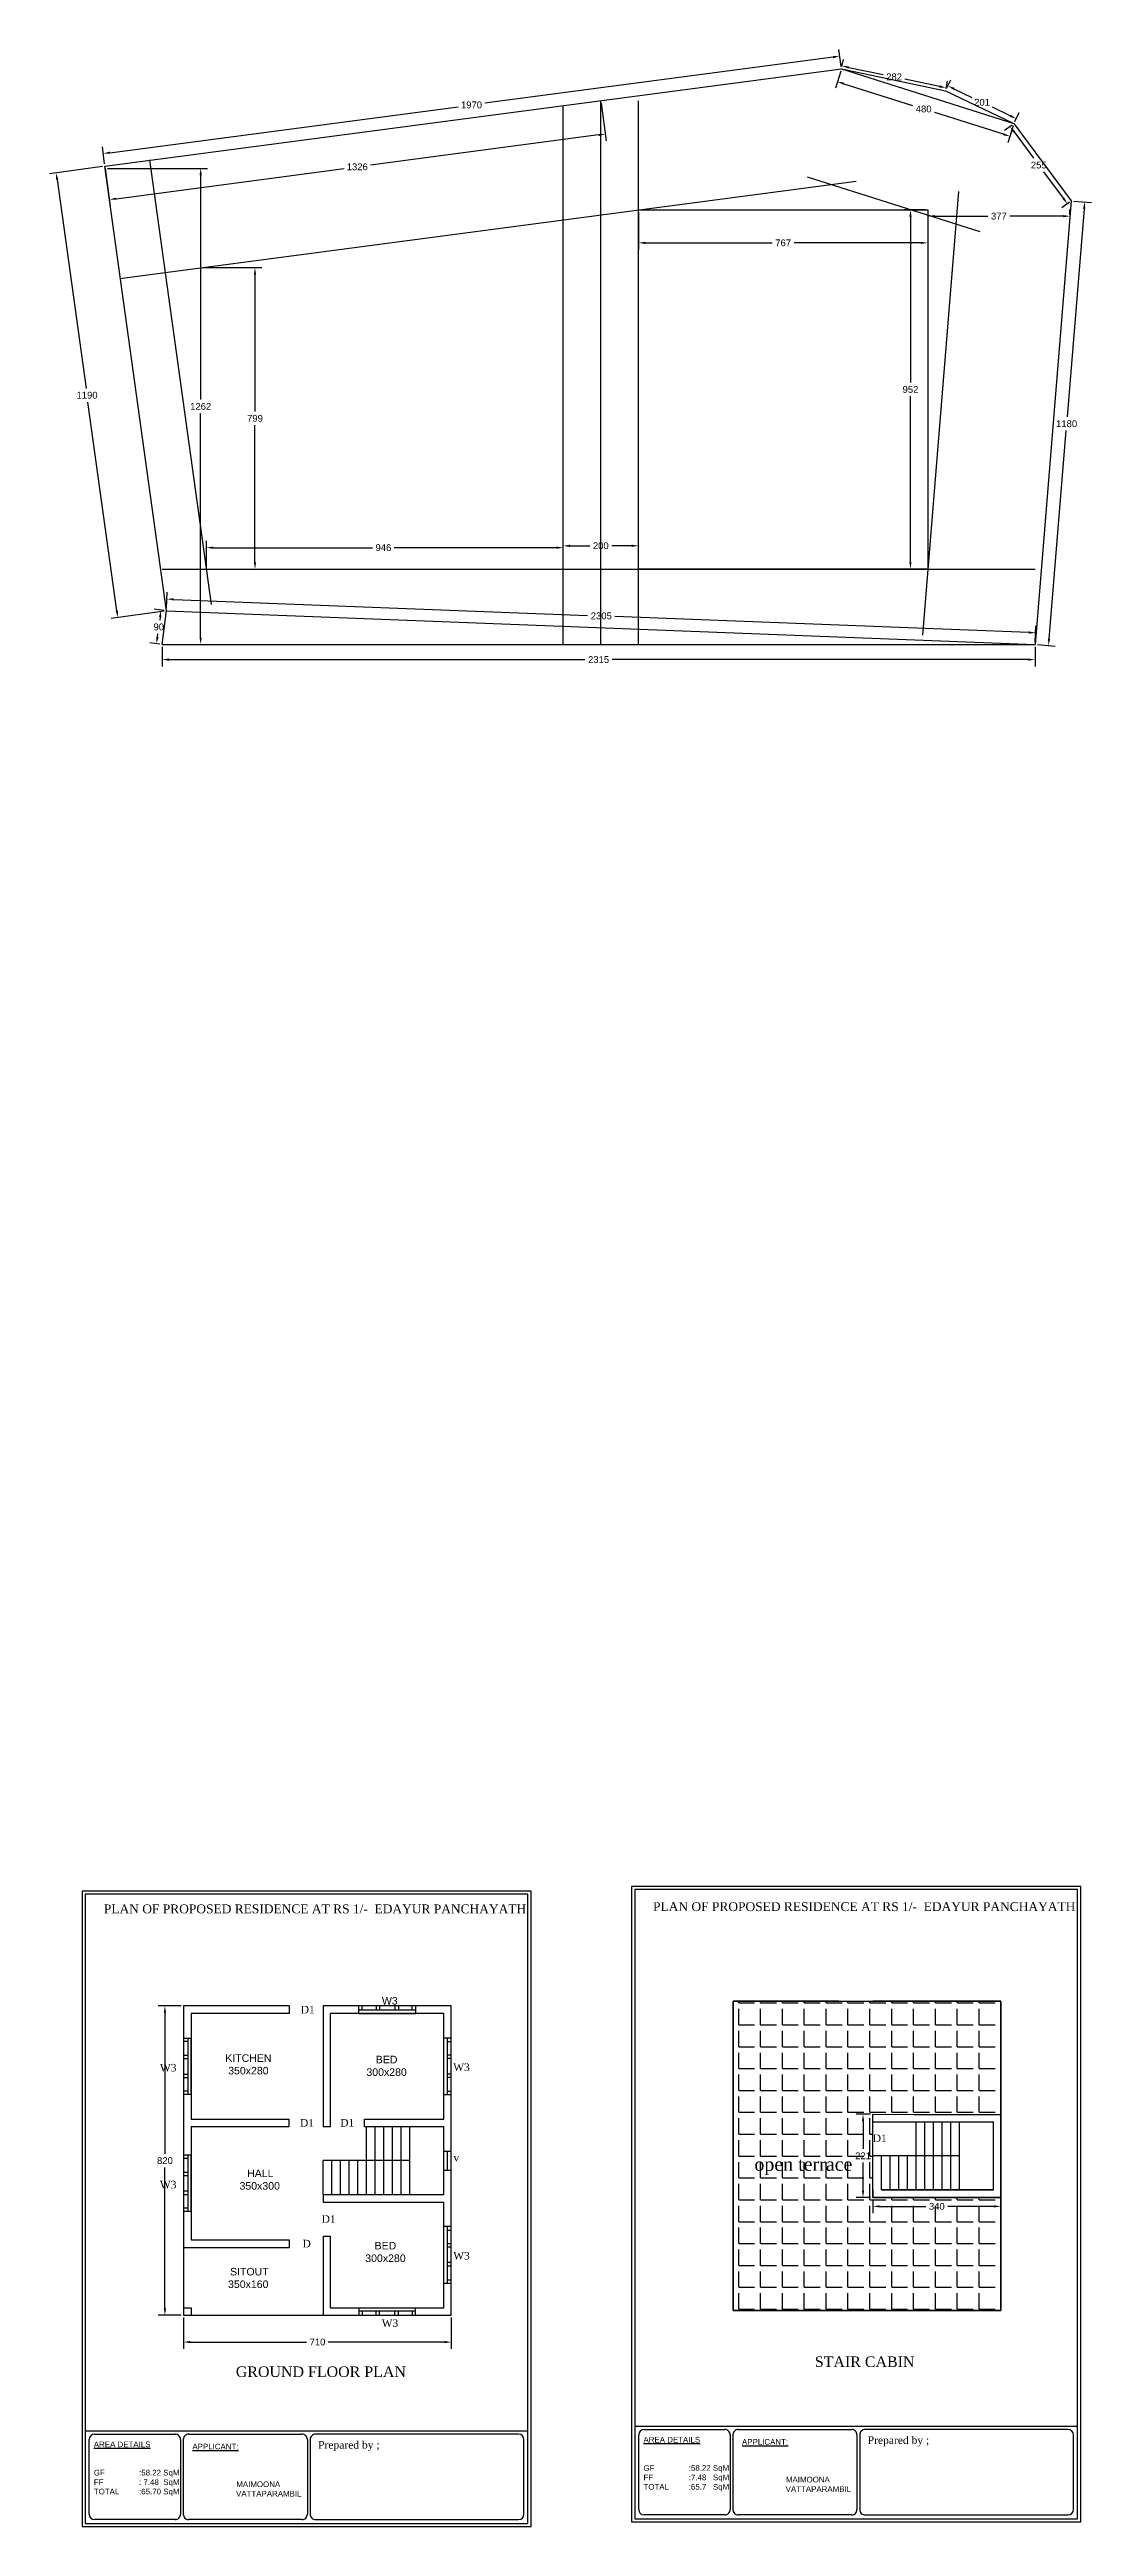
# Model space of a CAD drawing. Header units: inches. Extents: x -2903 to 3367, y -161 to 1064.
# Drawn here: x -707.2 to -679.6, y 750.3 to 816 of the extents above; entities that cross this region are included whole.
import ezdxf

# ---------------------------------------------------------------- set-up
doc = ezdxf.new("R2010")
doc.units = ezdxf.units.IN
doc.header["$MEASUREMENT"] = 0
doc.layers.add('--plan', color=7, linetype='Continuous')
doc.layers.add('PLAN', color=10, linetype='Continuous')
doc.styles.add('Notes', font='arial.ttf', dxfattribs={"height": 3})
doc.styles.add('SA', font='times.ttf')
doc.styles.get("Standard").update_dxf_attribs({"font": 'arial.ttf'})
doc.dimstyles.get("Standard").update_dxf_attribs({"dimtxt": 0.18, "dimasz": 0.18, "dimexe": 0.18, "dimexo": 0.0625, "dimgap": 0.09, "dimtad": 0, "dimtih": 1, "dimtoh": 1, "dimdec": 0, "dimlfac": 100, "dimzin": 0, "dimdsep": 46, "dimtxsty": 'Standard', "dimcen": 0.09, "dimadec": 0, "dimazin": 0, "dimtfac": 1, "dimtdec": 0, "dimtofl": 0, "dimtmove": 0, "dimatfit": 3, "dimfxl": 1, "dimtolj": 1, "dimtzin": 0, "dimarcsym": 0})

# ---------------------------------------------------------------- blocks, each defined once
blk = doc.blocks.new('*D235')
at = {"color": 0, "lineweight": -2, "transparency": 16777216}
for p, q in [((-704.243, 800.117), (-704.243, 799.599)), ((-704.063, 799.779), (-693.029, 799.779)), ((-681.273, 799.779), (-692.307, 799.779)), ((-681.093, 800.117), (-681.093, 799.599))]:
    blk.add_line(p, q, dxfattribs=at)
at = {"color": 0, "transparency": 16777216}
for points in [[(-704.063, 799.809), (-704.063, 799.749), (-704.243, 799.779)], [(-681.273, 799.809), (-681.273, 799.749), (-681.093, 799.779)]]:
    blk.add_solid(points, dxfattribs=at)
at = {"layer": 'Defpoints', "color": 0, "transparency": 16777216}
for p in [(-704.243, 800.18), (-681.093, 800.18), (-681.093, 799.779)]:
    blk.add_point(p, dxfattribs=at)
at = {"color": 0, "transparency": 16777216, "insert": (-692.668, 799.779), "char_height": 0.18, "attachment_point": 5}
blk.add_mtext('\\A1;2315', dxfattribs=at)
blk = doc.blocks.new('*D236')
at = {"color": 0, "lineweight": -2, "transparency": 16777216}
for p, q in [((-704.123, 801.135), (-704.107, 801.563)), ((-703.934, 801.376), (-692.958, 800.951)), ((-681.261, 800.497), (-692.236, 800.923)), ((-681.09, 800.242), (-681.074, 800.67))]:
    blk.add_line(p, q, dxfattribs=at)
at = {"color": 0, "transparency": 16777216}
for points in [[(-703.932, 801.406), (-703.935, 801.346), (-704.114, 801.383)], [(-681.259, 800.527), (-681.262, 800.467), (-681.081, 800.49)]]:
    blk.add_solid(points, dxfattribs=at)
at = {"layer": 'Defpoints', "color": 0, "transparency": 16777216}
for p in [(-704.114, 801.383), (-704.126, 801.072), (-681.093, 800.18)]:
    blk.add_point(p, dxfattribs=at)
at = {"color": 0, "transparency": 16777216, "insert": (-692.597, 800.937), "char_height": 0.18, "attachment_point": 5}
blk.add_mtext('\\A1;2305', dxfattribs=at)
blk = doc.blocks.new('*D237')
at = {"color": 0, "lineweight": -2, "transparency": 16777216}
for p, q in [((-704.188, 801.08), (-704.45, 801.115)), ((-704.366, 800.378), (-704.354, 800.463)), ((-704.295, 800.913), (-704.307, 800.827)), ((-704.305, 800.188), (-704.568, 800.223))]:
    blk.add_line(p, q, dxfattribs=at)
at = {"color": 0, "transparency": 16777216}
for points in [[(-704.325, 800.917), (-704.266, 800.909), (-704.272, 801.091)], [(-704.395, 800.381), (-704.336, 800.374), (-704.389, 800.199)]]:
    blk.add_solid(points, dxfattribs=at)
at = {"layer": 'Defpoints', "color": 0, "transparency": 16777216}
for p in [(-704.272, 801.091), (-704.126, 801.072), (-704.243, 800.18)]:
    blk.add_point(p, dxfattribs=at)
at = {"color": 0, "transparency": 16777216, "insert": (-704.331, 800.645), "char_height": 0.18, "attachment_point": 5}
blk.add_mtext('\\A1;90', dxfattribs=at)
blk = doc.blocks.new('*D238')
at = {"color": 0, "lineweight": -2, "transparency": 16777216}
for p, q in [((-705.821, 812.851), (-707.228, 812.656)), ((-707.025, 812.502), (-706.258, 806.969)), ((-705.441, 801.072), (-706.208, 806.605)), ((-704.187, 801.064), (-705.595, 800.869))]:
    blk.add_line(p, q, dxfattribs=at)
at = {"color": 0, "transparency": 16777216}
for points in [[(-706.995, 812.507), (-707.055, 812.498), (-707.05, 812.681)], [(-705.411, 801.076), (-705.471, 801.067), (-705.416, 800.893)]]:
    blk.add_solid(points, dxfattribs=at)
at = {"layer": 'Defpoints', "color": 0, "transparency": 16777216}
for p in [(-707.05, 812.681), (-705.759, 812.86), (-704.126, 801.072)]:
    blk.add_point(p, dxfattribs=at)
at = {"color": 0, "transparency": 16777216, "insert": (-706.233, 806.787), "char_height": 0.18, "attachment_point": 5}
blk.add_mtext('\\A1;1190', dxfattribs=at)
blk = doc.blocks.new('*D239')
at = {"color": 0, "lineweight": -2, "transparency": 16777216}
for p, q in [((-686.451, 815.749), (-695.688, 814.53)), ((-686.237, 815.501), (-686.296, 815.951)), ((-705.625, 813.217), (-696.388, 814.437)), ((-705.767, 812.922), (-705.827, 813.372))]:
    blk.add_line(p, q, dxfattribs=at)
at = {"color": 0, "transparency": 16777216}
for points in [[(-686.455, 815.779), (-686.447, 815.72), (-686.273, 815.773)], [(-705.629, 813.247), (-705.621, 813.188), (-705.803, 813.194)]]:
    blk.add_solid(points, dxfattribs=at)
at = {"layer": 'Defpoints', "color": 0, "transparency": 16777216}
for p in [(-686.273, 815.773), (-686.229, 815.439), (-705.759, 812.86)]:
    blk.add_point(p, dxfattribs=at)
at = {"color": 0, "transparency": 16777216, "insert": (-696.038, 814.483), "char_height": 0.18, "attachment_point": 5}
blk.add_mtext('\\A1;1970', dxfattribs=at)
blk = doc.blocks.new('*D240')
at = {"color": 0, "lineweight": -2, "transparency": 16777216}
for p, q in [((-679.792, 811.732), (-680.242, 806.213)), ((-680.071, 811.936), (-679.598, 811.897)), ((-680.722, 800.33), (-680.272, 805.849)), ((-681.031, 800.175), (-680.557, 800.136))]:
    blk.add_line(p, q, dxfattribs=at)
at = {"color": 0, "transparency": 16777216}
for points in [[(-679.822, 811.735), (-679.762, 811.73), (-679.777, 811.912)], [(-680.752, 800.333), (-680.692, 800.328), (-680.737, 800.151)]]:
    blk.add_solid(points, dxfattribs=at)
at = {"layer": 'Defpoints', "color": 0, "transparency": 16777216}
for p in [(-680.133, 811.941), (-681.093, 800.18), (-680.737, 800.151)]:
    blk.add_point(p, dxfattribs=at)
at = {"color": 0, "transparency": 16777216, "insert": (-680.257, 806.031), "char_height": 0.18, "attachment_point": 5}
blk.add_mtext('\\A1;1180', dxfattribs=at)
blk = doc.blocks.new('*D241')
at = {"color": 0, "lineweight": -2, "transparency": 16777216}
for p, q in [((-686.247, 815.379), (-686.39, 814.929)), ((-686.164, 815.046), (-684.34, 814.468)), ((-681.932, 813.705), (-683.756, 814.283)), ((-681.672, 813.929), (-681.814, 813.479))]:
    blk.add_line(p, q, dxfattribs=at)
at = {"color": 0, "transparency": 16777216}
for points in [[(-686.155, 815.075), (-686.173, 815.018), (-686.336, 815.101)], [(-681.923, 813.733), (-681.941, 813.676), (-681.76, 813.65)]]:
    blk.add_solid(points, dxfattribs=at)
at = {"layer": 'Defpoints', "color": 0, "transparency": 16777216}
for p in [(-686.229, 815.439), (-681.76, 813.65), (-681.653, 813.988)]:
    blk.add_point(p, dxfattribs=at)
at = {"color": 0, "transparency": 16777216, "insert": (-684.048, 814.375), "char_height": 0.18, "attachment_point": 5}
blk.add_mtext('\\A1;480', dxfattribs=at)
blk = doc.blocks.new('*D242')
at = {"color": 0, "lineweight": -2, "transparency": 16777216}
for p, q in [((-681.703, 813.951), (-681.901, 813.805)), ((-681.649, 813.767), (-681.131, 813.07)), ((-680.344, 812.009), (-680.861, 812.706)), ((-680.183, 811.904), (-680.381, 811.757))]:
    blk.add_line(p, q, dxfattribs=at)
at = {"color": 0, "transparency": 16777216}
for points in [[(-681.625, 813.785), (-681.673, 813.749), (-681.756, 813.912)], [(-680.32, 812.027), (-680.368, 811.991), (-680.237, 811.864)]]:
    blk.add_solid(points, dxfattribs=at)
at = {"layer": 'Defpoints', "color": 0, "transparency": 16777216}
for p in [(-681.653, 813.988), (-680.237, 811.864), (-680.133, 811.941)]:
    blk.add_point(p, dxfattribs=at)
at = {"color": 0, "transparency": 16777216, "insert": (-680.996, 812.888), "char_height": 0.18, "attachment_point": 5}
blk.add_mtext('\\A1;255', dxfattribs=at)
blk = doc.blocks.new('*D243')
at = {"color": 0, "lineweight": -2, "transparency": 16777216}
for p, q in [((-686.216, 815.5), (-686.176, 815.691)), ((-686.036, 815.478), (-685.122, 815.286)), ((-683.628, 814.973), (-684.543, 815.165)), ((-683.455, 814.921), (-683.415, 815.113))]:
    blk.add_line(p, q, dxfattribs=at)
at = {"color": 0, "transparency": 16777216}
for points in [[(-686.03, 815.508), (-686.042, 815.449), (-686.213, 815.515)], [(-683.622, 815.003), (-683.634, 814.944), (-683.452, 814.936)]]:
    blk.add_solid(points, dxfattribs=at)
at = {"layer": 'Defpoints', "color": 0, "transparency": 16777216}
for p in [(-686.229, 815.439), (-686.213, 815.515), (-683.468, 814.86)]:
    blk.add_point(p, dxfattribs=at)
at = {"color": 0, "transparency": 16777216, "insert": (-684.832, 815.226), "char_height": 0.18, "attachment_point": 5}
blk.add_mtext('\\A1;282', dxfattribs=at)
blk = doc.blocks.new('*D244')
at = {"color": 0, "lineweight": -2, "transparency": 16777216}
for p, q in [((-683.441, 814.916), (-683.328, 815.151)), ((-683.244, 814.911), (-682.772, 814.684)), ((-681.753, 814.195), (-682.226, 814.422)), ((-681.626, 814.045), (-681.513, 814.28))]:
    blk.add_line(p, q, dxfattribs=at)
at = {"color": 0, "transparency": 16777216}
for points in [[(-683.231, 814.938), (-683.257, 814.884), (-683.406, 814.989)], [(-681.74, 814.223), (-681.766, 814.168), (-681.591, 814.118)]]:
    blk.add_solid(points, dxfattribs=at)
at = {"layer": 'Defpoints', "color": 0, "transparency": 16777216}
for p in [(-683.468, 814.86), (-681.653, 813.988), (-681.591, 814.118)]:
    blk.add_point(p, dxfattribs=at)
at = {"color": 0, "transparency": 16777216, "insert": (-682.499, 814.553), "char_height": 0.18, "attachment_point": 5}
blk.add_mtext('\\A1;201', dxfattribs=at)
blk = doc.blocks.new('*D255')
at = {"color": 0, "lineweight": -2, "transparency": 16777216}
for p, q in [((-692.601, 814.534), (-692.469, 813.531)), ((-692.671, 813.686), (-698.717, 812.888)), ((-705.751, 812.798), (-705.618, 811.795)), ((-705.463, 811.997), (-699.417, 812.795))]:
    blk.add_line(p, q, dxfattribs=at)
at = {"color": 0, "transparency": 16777216}
for points in [[(-692.675, 813.716), (-692.667, 813.656), (-692.492, 813.71)], [(-705.467, 812.026), (-705.46, 811.967), (-705.642, 811.973)]]:
    blk.add_solid(points, dxfattribs=at)
at = {"layer": 'Defpoints', "color": 0, "transparency": 16777216}
for p in [(-692.609, 814.596), (-692.492, 813.71), (-705.759, 812.86)]:
    blk.add_point(p, dxfattribs=at)
at = {"color": 0, "transparency": 16777216, "insert": (-699.067, 812.841), "char_height": 0.18, "attachment_point": 5}
blk.add_mtext('\\A1;1326', dxfattribs=at)
blk = doc.blocks.new('*D256')
at = {"color": 0, "lineweight": -2, "transparency": 16777216}
for p, q in [((-705.688, 812.798), (-703.04, 812.798)), ((-703.22, 812.618), (-703.22, 806.671)), ((-703.22, 800.36), (-703.22, 806.307)), ((-703.847, 800.18), (-703.04, 800.18))]:
    blk.add_line(p, q, dxfattribs=at)
at = {"color": 0, "transparency": 16777216}
for points in [[(-703.25, 812.618), (-703.19, 812.618), (-703.22, 812.798)], [(-703.25, 800.36), (-703.19, 800.36), (-703.22, 800.18)]]:
    blk.add_solid(points, dxfattribs=at)
at = {"layer": 'Defpoints', "color": 0, "transparency": 16777216}
for p in [(-705.751, 812.798), (-703.91, 800.18), (-703.22, 800.18)]:
    blk.add_point(p, dxfattribs=at)
at = {"color": 0, "transparency": 16777216, "insert": (-703.22, 806.489), "char_height": 0.18, "attachment_point": 5}
blk.add_mtext('\\A1;1262', dxfattribs=at)
blk = doc.blocks.new('*D186')
at = {"color": 0, "lineweight": -2, "transparency": 16777216}
for p, q in [((-703.158, 810.169), (-701.6, 810.169)), ((-701.78, 809.989), (-701.78, 806.356)), ((-701.78, 802.36), (-701.78, 805.992)), ((-703.158, 802.18), (-701.6, 802.18))]:
    blk.add_line(p, q, dxfattribs=at)
at = {"color": 0, "transparency": 16777216}
for points in [[(-701.81, 809.989), (-701.75, 809.989), (-701.78, 810.169)], [(-701.81, 802.36), (-701.75, 802.36), (-701.78, 802.18)]]:
    blk.add_solid(points, dxfattribs=at)
at = {"layer": 'Defpoints', "color": 0, "transparency": 16777216}
for p in [(-703.22, 810.169), (-701.78, 810.169), (-703.22, 802.18)]:
    blk.add_point(p, dxfattribs=at)
at = {"color": 0, "transparency": 16777216, "insert": (-701.78, 806.174), "char_height": 0.18, "attachment_point": 5}
blk.add_mtext('\\A1;799', dxfattribs=at)
blk = doc.blocks.new('*D257')
at = {"color": 0, "lineweight": -2, "transparency": 16777216}
for p, q in [((-703.068, 802.242), (-703.068, 802.926)), ((-702.888, 802.746), (-698.663, 802.746)), ((-693.789, 802.746), (-698.085, 802.746)), ((-693.609, 802.242), (-693.609, 802.926))]:
    blk.add_line(p, q, dxfattribs=at)
at = {"color": 0, "transparency": 16777216}
for points in [[(-702.888, 802.776), (-702.888, 802.716), (-703.068, 802.746)], [(-693.789, 802.776), (-693.789, 802.716), (-693.609, 802.746)]]:
    blk.add_solid(points, dxfattribs=at)
at = {"layer": 'Defpoints', "color": 0, "transparency": 16777216}
for p in [(-693.609, 802.746), (-703.068, 802.18), (-693.609, 802.18)]:
    blk.add_point(p, dxfattribs=at)
at = {"color": 0, "transparency": 16777216, "insert": (-698.374, 802.746), "char_height": 0.18, "attachment_point": 5}
blk.add_mtext('\\A1;946', dxfattribs=at)
blk = doc.blocks.new('*D218')
at = {"color": 0, "lineweight": -2, "transparency": 16777216}
for p, q in [((-691.609, 811.64), (-691.609, 810.646)), ((-683.94, 811.64), (-683.94, 810.646)), ((-691.429, 810.826), (-688.063, 810.826)), ((-684.12, 810.826), (-687.486, 810.826))]:
    blk.add_line(p, q, dxfattribs=at)
at = {"color": 0, "transparency": 16777216}
for points in [[(-691.429, 810.856), (-691.429, 810.796), (-691.609, 810.826)], [(-684.12, 810.856), (-684.12, 810.796), (-683.94, 810.826)]]:
    blk.add_solid(points, dxfattribs=at)
at = {"layer": 'Defpoints', "color": 0, "transparency": 16777216}
for p in [(-691.609, 811.702), (-683.94, 811.702), (-691.609, 810.826)]:
    blk.add_point(p, dxfattribs=at)
at = {"color": 0, "transparency": 16777216, "insert": (-687.774, 810.826), "char_height": 0.18, "attachment_point": 5}
blk.add_mtext('\\A1;767', dxfattribs=at)
blk = doc.blocks.new('*D219')
at = {"color": 0, "lineweight": -2, "transparency": 16777216}
for p, q in [((-684.002, 811.702), (-684.578, 811.702)), ((-684.398, 811.522), (-684.398, 807.123)), ((-684.398, 802.36), (-684.398, 806.759)), ((-684.002, 802.18), (-684.578, 802.18))]:
    blk.add_line(p, q, dxfattribs=at)
at = {"color": 0, "transparency": 16777216}
for points in [[(-684.428, 811.522), (-684.368, 811.522), (-684.398, 811.702)], [(-684.428, 802.36), (-684.368, 802.36), (-684.398, 802.18)]]:
    blk.add_solid(points, dxfattribs=at)
at = {"layer": 'Defpoints', "color": 0, "transparency": 16777216}
for p in [(-683.94, 811.702), (-684.398, 802.18), (-683.94, 802.18)]:
    blk.add_point(p, dxfattribs=at)
at = {"color": 0, "transparency": 16777216, "insert": (-684.398, 806.941), "char_height": 0.18, "attachment_point": 5}
blk.add_mtext('\\A1;952', dxfattribs=at)
blk = doc.blocks.new('*D220')
at = {"color": 0, "lineweight": -2, "transparency": 16777216}
for p, q in [((-683.94, 811.64), (-683.94, 811.354)), ((-680.168, 811.58), (-680.168, 811.714)), ((-683.76, 811.534), (-682.342, 811.534)), ((-680.348, 811.534), (-681.765, 811.534))]:
    blk.add_line(p, q, dxfattribs=at)
at = {"color": 0, "transparency": 16777216}
for points in [[(-683.76, 811.564), (-683.76, 811.504), (-683.94, 811.534)], [(-680.348, 811.564), (-680.348, 811.504), (-680.168, 811.534)]]:
    blk.add_solid(points, dxfattribs=at)
at = {"layer": 'Defpoints', "color": 0, "transparency": 16777216}
for p in [(-683.94, 811.702), (-680.168, 811.534), (-680.168, 811.518)]:
    blk.add_point(p, dxfattribs=at)
at = {"color": 0, "transparency": 16777216, "insert": (-682.054, 811.534), "char_height": 0.18, "attachment_point": 5}
blk.add_mtext('\\A1;377', dxfattribs=at)
blk = doc.blocks.new('*D221')
at = {"color": 0, "lineweight": -2, "transparency": 16777216}
for p, q in [((-693.609, 802.242), (-693.609, 802.976)), ((-693.429, 802.796), (-692.899, 802.796)), ((-691.789, 802.796), (-692.319, 802.796)), ((-691.609, 802.242), (-691.609, 802.976))]:
    blk.add_line(p, q, dxfattribs=at)
at = {"color": 0, "transparency": 16777216}
for points in [[(-693.429, 802.826), (-693.429, 802.766), (-693.609, 802.796)], [(-691.789, 802.826), (-691.789, 802.766), (-691.609, 802.796)]]:
    blk.add_solid(points, dxfattribs=at)
at = {"layer": 'Defpoints', "color": 0, "transparency": 16777216}
for p in [(-691.609, 802.796), (-693.609, 802.18), (-691.609, 802.18)]:
    blk.add_point(p, dxfattribs=at)
at = {"color": 0, "transparency": 16777216, "insert": (-692.609, 802.796), "char_height": 0.18, "attachment_point": 5}
blk.add_mtext('\\A1;200', dxfattribs=at)
blk = doc.blocks.new('*D274')
at = {"color": 0, "lineweight": -2, "transparency": 16777216}
for p, q in [((-703.673, 755.826), (-703.673, 754.997)), ((-696.573, 755.826), (-696.573, 754.997)), ((-703.493, 755.177), (-700.411, 755.177)), ((-696.753, 755.177), (-699.835, 755.177))]:
    blk.add_line(p, q, dxfattribs=at)
at = {"color": 0, "transparency": 16777216}
for points in [[(-703.493, 755.207), (-703.493, 755.147), (-703.673, 755.177)], [(-696.753, 755.207), (-696.753, 755.147), (-696.573, 755.177)]]:
    blk.add_solid(points, dxfattribs=at)
at = {"layer": 'Defpoints', "color": 0, "transparency": 16777216}
for p in [(-703.673, 755.888), (-696.573, 755.888), (-696.573, 755.177)]:
    blk.add_point(p, dxfattribs=at)
at = {"color": 0, "transparency": 16777216, "insert": (-700.123, 755.177), "char_height": 0.18, "attachment_point": 5}
blk.add_mtext('\\A1;710', dxfattribs=at)
blk = doc.blocks.new('*D275')
at = {"color": 0, "lineweight": -2, "transparency": 16777216}
for p, q in [((-703.735, 764.088), (-704.348, 764.088)), ((-704.168, 763.908), (-704.168, 760.17)), ((-704.168, 756.068), (-704.168, 759.807)), ((-703.735, 755.888), (-704.348, 755.888))]:
    blk.add_line(p, q, dxfattribs=at)
at = {"color": 0, "transparency": 16777216}
for points in [[(-704.198, 763.908), (-704.138, 763.908), (-704.168, 764.088)], [(-704.198, 756.068), (-704.138, 756.068), (-704.168, 755.888)]]:
    blk.add_solid(points, dxfattribs=at)
at = {"layer": 'Defpoints', "color": 0, "transparency": 16777216}
for p in [(-704.168, 764.088), (-703.673, 764.088), (-703.673, 755.888)]:
    blk.add_point(p, dxfattribs=at)
at = {"color": 0, "transparency": 16777216, "insert": (-704.168, 759.988), "char_height": 0.18, "attachment_point": 5}
blk.add_mtext('\\A1;820', dxfattribs=at)
blk = doc.blocks.new('*D276')
at = {"color": 0, "lineweight": -2, "transparency": 16777216}
for p, q in [((-685.399, 758.95), (-685.399, 758.595)), ((-685.219, 758.775), (-683.987, 758.775)), ((-682.179, 758.775), (-683.41, 758.775)), ((-681.999, 758.95), (-681.999, 758.595))]:
    blk.add_line(p, q, dxfattribs=at)
at = {"color": 0, "transparency": 16777216}
for points in [[(-685.219, 758.805), (-685.219, 758.745), (-685.399, 758.775)], [(-682.179, 758.805), (-682.179, 758.745), (-681.999, 758.775)]]:
    blk.add_solid(points, dxfattribs=at)
at = {"layer": 'Defpoints', "color": 0, "transparency": 16777216}
for p in [(-685.399, 759.013), (-681.999, 759.013), (-681.999, 758.775)]:
    blk.add_point(p, dxfattribs=at)
at = {"color": 0, "transparency": 16777216, "insert": (-683.699, 758.775), "char_height": 0.18, "attachment_point": 5}
blk.add_mtext('\\A1;340', dxfattribs=at)
blk = doc.blocks.new('*D277')
at = {"color": 0, "lineweight": -2, "transparency": 16777216}
for p, q in [((-685.461, 761.218), (-685.835, 761.218)), ((-685.655, 761.038), (-685.655, 760.296)), ((-685.655, 759.193), (-685.655, 759.935)), ((-685.461, 759.013), (-685.835, 759.013))]:
    blk.add_line(p, q, dxfattribs=at)
at = {"color": 0, "transparency": 16777216}
for points in [[(-685.685, 761.038), (-685.625, 761.038), (-685.655, 761.218)], [(-685.685, 759.193), (-685.625, 759.193), (-685.655, 759.013)]]:
    blk.add_solid(points, dxfattribs=at)
at = {"layer": 'Defpoints', "color": 0, "transparency": 16777216}
for p in [(-685.655, 761.218), (-685.399, 761.218), (-685.399, 759.013)]:
    blk.add_point(p, dxfattribs=at)
at = {"color": 0, "transparency": 16777216, "insert": (-685.655, 760.115), "char_height": 0.18, "attachment_point": 5}
blk.add_mtext('\\A1;221', dxfattribs=at)

msp = doc.modelspace()

# ---------------------------------------------------------------- hatches: boundary and pattern name
h = msp.add_hatch()
h.set_pattern_fill('ANGLE', color=256, scale=0.083)
h.set_pattern_definition([(0, (-2634.03184, 232.531), (0, 0.579755), [0.42164, -0.158115]), (90, (-2634.03184, 232.531), (-0.579755, 4e-17), [0.42164, -0.158115])])
h.paths.add_polyline_path([(-685.399, 761.218), (-682.199, 761.213), (-681.999, 761.213), (-681.999, 764.213), (-689.099, 764.213), (-689.099, 756.013), (-681.999, 756.013), (-681.999, 759.013), (-685.399, 759.013)])
h.paths.add_polyline_path([(-683.953, 758.588), (-683.443, 758.588), (-683.443, 758.959), (-683.953, 758.959)], flags=24)
h.paths.add_polyline_path([(-685.89, 759.927), (-685.381, 759.927), (-685.381, 760.298), (-685.89, 760.298)], flags=24)
h.paths.add_polyline_path([(-688.641, 759.519), (-685.927, 759.519), (-685.927, 760.266), (-688.641, 760.266)], flags=24)

# ---------------------------------------------------------------- linework, layer by layer
at = {"layer": '--plan', "ltscale": 0.1}
for p, q in [((-699.023, 763.888), (-699.023, 764.088)), ((-697.523, 763.978), (-699.023, 763.978)), ((-698.933, 763.978), (-698.933, 764.088)), ((-698.933, 763.978), (-698.933, 764.068)), ((-698.568, 764.088), (-698.568, 763.978)), ((-698.568, 764.068), (-698.568, 763.978)), ((-698.478, 764.088), (-698.478, 763.978)), ((-698.478, 764.068), (-698.478, 763.978)), ((-698.068, 764.088), (-698.068, 763.978)), ((-698.068, 764.068), (-698.068, 763.978)), ((-697.978, 764.088), (-697.978, 763.978)), ((-697.978, 764.068), (-697.978, 763.978)), ((-697.613, 763.978), (-697.613, 764.088)), ((-697.523, 764.088), (-697.523, 763.888)), ((-703.673, 763.238), (-703.473, 763.238)), ((-703.563, 763.148), (-703.673, 763.148)), ((-703.563, 763.238), (-703.563, 761.738)), ((-696.573, 763.238), (-696.773, 763.238)), ((-696.683, 763.238), (-696.683, 761.738)), ((-696.683, 763.148), (-696.573, 763.148)), ((-703.673, 762.783), (-703.563, 762.783)), ((-703.673, 762.783), (-703.563, 762.783)), ((-703.673, 762.693), (-703.563, 762.693)), ((-703.653, 762.693), (-703.563, 762.693)), ((-696.593, 762.783), (-696.683, 762.783)), ((-696.573, 762.783), (-696.683, 762.783)), ((-696.593, 762.693), (-696.683, 762.693)), ((-696.573, 762.693), (-696.683, 762.693)), ((-703.673, 762.283), (-703.563, 762.283)), ((-703.673, 762.193), (-703.563, 762.193)), ((-703.563, 761.828), (-703.673, 761.828)), ((-703.473, 761.738), (-703.673, 761.738)), ((-703.653, 762.283), (-703.563, 762.283)), ((-703.653, 762.193), (-703.563, 762.193)), ((-703.563, 761.828), (-703.653, 761.828)), ((-703.473, 761.738), (-703.653, 761.738)), ((-696.773, 761.738), (-696.593, 761.738)), ((-696.773, 761.738), (-696.573, 761.738)), ((-696.593, 762.283), (-696.683, 762.283)), ((-696.573, 762.283), (-696.683, 762.283)), ((-696.593, 762.193), (-696.683, 762.193)), ((-696.573, 762.193), (-696.683, 762.193)), ((-696.683, 761.828), (-696.593, 761.828)), ((-696.683, 761.828), (-696.573, 761.828)), ((-703.673, 760.138), (-703.473, 760.138)), ((-703.563, 760.048), (-703.673, 760.048)), ((-703.563, 760.138), (-703.563, 758.638)), ((-703.673, 759.683), (-703.563, 759.683)), ((-703.673, 759.683), (-703.563, 759.683)), ((-703.673, 759.593), (-703.563, 759.593)), ((-703.673, 759.183), (-703.563, 759.183)), ((-703.673, 759.093), (-703.563, 759.093)), ((-703.653, 759.593), (-703.563, 759.593)), ((-703.653, 759.183), (-703.563, 759.183)), ((-703.653, 759.093), (-703.563, 759.093)), ((-703.563, 758.728), (-703.673, 758.728)), ((-703.473, 758.638), (-703.673, 758.638)), ((-703.563, 758.728), (-703.653, 758.728)), ((-703.473, 758.638), (-703.653, 758.638)), ((-696.573, 758.238), (-696.773, 758.238)), ((-696.683, 758.238), (-696.683, 756.738)), ((-696.683, 758.148), (-696.573, 758.148)), ((-696.593, 757.783), (-696.683, 757.783)), ((-696.573, 757.783), (-696.683, 757.783)), ((-696.593, 757.693), (-696.683, 757.693)), ((-696.573, 757.693), (-696.683, 757.693)), ((-696.593, 757.283), (-696.683, 757.283)), ((-696.573, 757.283), (-696.683, 757.283)), ((-696.593, 757.193), (-696.683, 757.193)), ((-696.573, 757.193), (-696.683, 757.193)), ((-696.773, 756.738), (-696.593, 756.738)), ((-696.773, 756.738), (-696.573, 756.738)), ((-696.683, 756.828), (-696.593, 756.828)), ((-696.683, 756.828), (-696.573, 756.828)), ((-699.023, 756.088), (-699.023, 755.888)), ((-697.523, 755.998), (-699.023, 755.998)), ((-698.933, 755.998), (-698.933, 755.908)), ((-698.933, 755.998), (-698.933, 755.888)), ((-698.568, 755.908), (-698.568, 755.998)), ((-698.568, 755.888), (-698.568, 755.998)), ((-698.478, 755.908), (-698.478, 755.998)), ((-698.478, 755.888), (-698.478, 755.998)), ((-698.068, 755.908), (-698.068, 755.998)), ((-698.068, 755.888), (-698.068, 755.998)), ((-697.978, 755.908), (-697.978, 755.998)), ((-697.978, 755.888), (-697.978, 755.998)), ((-697.613, 755.998), (-697.613, 755.888)), ((-697.523, 755.888), (-697.523, 756.088))]:
    msp.add_line(p, q, dxfattribs=at)
for p, q in [((-705.759, 812.86), (-686.229, 815.439)), ((-686.229, 815.439), (-681.653, 813.988)), ((-686.229, 815.439), (-683.468, 814.86)), ((-693.609, 800.18), (-693.609, 814.464)), ((-692.609, 800.18), (-692.609, 814.596)), ((-691.609, 800.18), (-691.609, 814.596)), ((-683.468, 814.86), (-681.653, 813.988)), ((-681.653, 813.988), (-680.133, 811.941)), ((-702.937, 801.237), (-704.57, 813.024)), ((-704.126, 801.072), (-705.759, 812.86)), ((-705.366, 809.885), (-685.836, 812.465)), ((-687.135, 812.579), (-682.559, 811.129)), ((-683.123, 812.185), (-684.083, 800.424)), ((-680.133, 811.941), (-681.093, 800.18)), ((-704.243, 802.18), (-681.093, 802.18)), ((-704.243, 800.18), (-704.126, 801.072)), ((-704.126, 801.072), (-681.093, 800.18)), ((-704.243, 800.18), (-681.093, 800.18)), ((-700.873, 764.088), (-703.673, 764.088)), ((-703.673, 764.088), (-703.673, 755.888)), ((-700.873, 763.888), (-703.473, 763.888)), ((-703.473, 763.888), (-703.473, 761.088)), ((-700.873, 764.088), (-700.873, 763.888)), ((-696.573, 764.088), (-699.973, 764.088)), ((-699.973, 764.088), (-699.973, 760.888)), ((-699.773, 760.888), (-699.773, 763.888)), ((-696.773, 763.888), (-699.773, 763.888)), ((-699.023, 763.888), (-697.523, 763.888)), ((-696.773, 761.088), (-696.773, 763.888)), ((-696.573, 755.888), (-696.573, 764.088)), ((-696.573, 755.888), (-696.573, 764.088)), ((-686.299, 764.213), (-689.099, 764.213)), ((-689.099, 764.213), (-689.099, 756.013)), ((-681.999, 764.213), (-685.399, 764.213)), ((-681.999, 756.013), (-681.999, 764.213)), ((-681.999, 756.013), (-681.999, 764.213)), ((-703.473, 761.738), (-703.473, 763.238)), ((-696.773, 761.738), (-696.773, 763.238)), ((-703.473, 761.088), (-700.873, 761.088)), ((-700.873, 760.888), (-700.873, 761.088)), ((-698.873, 760.888), (-698.873, 761.088)), ((-698.873, 761.088), (-696.773, 761.088)), ((-684.299, 761.213), (-681.999, 761.213)), ((-703.473, 760.888), (-703.473, 757.888)), ((-703.473, 760.888), (-700.873, 760.888)), ((-699.973, 760.888), (-699.773, 760.888)), ((-698.873, 760.888), (-696.773, 760.888)), ((-698.823, 759.088), (-698.823, 760.888)), ((-698.593, 759.088), (-698.593, 760.888)), ((-698.363, 759.088), (-698.363, 760.888)), ((-698.133, 759.088), (-698.133, 760.888)), ((-697.903, 759.088), (-697.903, 760.888)), ((-697.673, 759.088), (-697.673, 760.888)), ((-696.773, 759.088), (-696.773, 760.888)), ((-685.399, 761.013), (-684.299, 761.013)), ((-684.299, 761.013), (-682.199, 761.013)), ((-684.249, 759.213), (-684.249, 761.013)), ((-684.019, 759.213), (-684.019, 761.013)), ((-683.789, 759.213), (-683.789, 761.013)), ((-683.559, 759.213), (-683.559, 761.013)), ((-683.329, 759.213), (-683.329, 761.013)), ((-683.099, 759.213), (-683.099, 761.013)), ((-682.199, 759.213), (-682.199, 761.013)), ((-703.473, 758.638), (-703.473, 760.138)), ((-699.973, 759.088), (-699.973, 759.988)), ((-697.673, 759.988), (-699.973, 759.988)), ((-699.743, 759.088), (-699.743, 759.988)), ((-699.513, 759.088), (-699.513, 759.988)), ((-699.283, 759.088), (-699.283, 759.988)), ((-699.053, 759.088), (-699.053, 759.988)), ((-696.773, 760.238), (-696.573, 760.238)), ((-696.773, 759.738), (-696.573, 759.738)), ((-696.673, 759.738), (-696.673, 760.238)), ((-685.399, 759.213), (-685.399, 760.113)), ((-683.099, 760.113), (-685.399, 760.113)), ((-685.169, 759.213), (-685.169, 760.113)), ((-684.939, 759.213), (-684.939, 760.113)), ((-684.709, 759.213), (-684.709, 760.113)), ((-684.479, 759.213), (-684.479, 760.113)), ((-699.973, 759.088), (-699.973, 758.888)), ((-699.973, 759.088), (-696.773, 759.088)), ((-685.399, 759.213), (-685.399, 759.013)), ((-685.169, 759.213), (-682.199, 759.213)), ((-699.973, 758.888), (-696.773, 758.888)), ((-696.773, 756.088), (-696.773, 758.888)), ((-685.399, 759.013), (-681.999, 759.013)), ((-703.473, 757.888), (-700.873, 757.888)), ((-700.873, 757.888), (-700.873, 757.688)), ((-699.973, 757.988), (-699.973, 757.888)), ((-699.973, 757.988), (-699.773, 757.988)), ((-699.973, 757.888), (-699.973, 757.688)), ((-699.773, 756.088), (-699.773, 757.988)), ((-696.773, 756.738), (-696.773, 758.238)), ((-703.673, 757.688), (-700.873, 757.688)), ((-699.973, 757.688), (-699.973, 755.888)), ((-703.673, 756.088), (-703.473, 756.088)), ((-703.673, 756.088), (-703.473, 756.088)), ((-703.673, 755.888), (-696.573, 755.888)), ((-703.473, 756.088), (-703.473, 755.888)), ((-699.773, 756.088), (-696.773, 756.088)), ((-699.773, 756.088), (-696.773, 756.088)), ((-699.023, 756.088), (-697.523, 756.088)), ((-689.099, 756.013), (-681.999, 756.013)), ((-706.177, 752.24), (-706.177, 752.593)), ((-706.177, 750.613), (-706.177, 752.496)), ((-706.035, 752.734), (-703.89, 752.734)), ((-703.754, 752.593), (-703.754, 752.24)), ((-703.754, 752.496), (-703.754, 750.613)), ((-703.68, 752.593), (-703.68, 752.24)), ((-703.68, 752.496), (-703.68, 750.613)), ((-703.544, 752.734), (-700.533, 752.734)), ((-700.391, 752.593), (-700.391, 752.24)), ((-700.391, 752.496), (-700.391, 750.613)), ((-700.317, 752.593), (-700.317, 752.24)), ((-700.317, 752.496), (-700.317, 750.613)), ((-694.789, 752.734), (-700.175, 752.734)), ((-694.647, 752.24), (-694.647, 752.593)), ((-694.647, 750.613), (-694.647, 752.496)), ((-691.602, 752.365), (-691.602, 752.717)), ((-691.602, 750.737), (-691.602, 752.62)), ((-691.461, 752.858), (-689.316, 752.858)), ((-689.18, 752.717), (-689.18, 752.365)), ((-689.18, 752.62), (-689.18, 750.737)), ((-689.106, 752.717), (-689.106, 752.365)), ((-689.106, 752.62), (-689.106, 750.737)), ((-688.97, 752.858), (-685.958, 752.858)), ((-685.817, 752.717), (-685.817, 752.365)), ((-685.817, 752.62), (-685.817, 750.737)), ((-685.743, 752.717), (-685.743, 752.365)), ((-685.743, 752.62), (-685.743, 750.737)), ((-680.215, 752.858), (-685.601, 752.858)), ((-680.073, 752.365), (-680.073, 752.717)), ((-680.073, 750.737), (-680.073, 752.62)), ((-689.316, 750.595), (-691.461, 750.595)), ((-685.958, 750.595), (-688.97, 750.595)), ((-685.601, 750.595), (-680.215, 750.595)), ((-703.89, 750.471), (-706.035, 750.471)), ((-700.533, 750.471), (-703.544, 750.471)), ((-700.175, 750.471), (-694.789, 750.471))]:
    msp.add_line(p, q)
msp.add_lwpolyline([(-691.609, 811.702), (-683.94, 811.702), (-683.94, 802.18), (-691.609, 802.18)], close=True)
for points in [[(-689.099, 764.213), (-681.999, 764.213), (-681.999, 756.013), (-689.099, 756.013), (-689.099, 764.213)], [(-681.999, 759.013), (-685.399, 759.013), (-685.399, 761.218), (-681.999, 761.212)], [(-685.199, 761.013), (-682.199, 761.012)], [(-682.199, 759.213), (-685.169, 759.213)]]:
    msp.add_lwpolyline(points)
for centre, radius, start, end in [((-706.035, 752.593), 0.142, 90, 180), ((-703.893, 752.595), 0.139, 358.81629, 91.18371), ((-703.541, 752.595), 0.139, 88.81629, 181.18371), ((-700.53, 752.595), 0.139, 358.81629, 91.18371), ((-700.178, 752.595), 0.139, 88.81629, 181.18371), ((-694.789, 752.593), 0.142, 0, 90), ((-691.461, 752.717), 0.142, 90, 180), ((-689.318, 752.72), 0.139, 358.81629, 91.18371), ((-688.967, 752.72), 0.139, 88.81629, 181.18371), ((-685.955, 752.72), 0.139, 358.81629, 91.18371), ((-685.604, 752.72), 0.139, 88.81629, 181.18371), ((-680.215, 752.717), 0.142, 0, 90), ((-706.035, 750.613), 0.142, 180, 270), ((-703.893, 750.61), 0.139, 268.81629, 1.18371), ((-703.541, 750.61), 0.139, 178.81629, 271.18371), ((-700.53, 750.61), 0.139, 268.81629, 1.18371), ((-700.178, 750.61), 0.139, 178.81629, 271.18371), ((-694.789, 750.613), 0.142, 270, 0), ((-691.461, 750.737), 0.142, 180, 270), ((-689.318, 750.734), 0.139, 268.81629, 1.18371), ((-688.967, 750.734), 0.139, 178.81629, 271.18371), ((-685.955, 750.734), 0.139, 268.81629, 1.18371), ((-685.604, 750.734), 0.139, 178.81629, 271.18371), ((-680.215, 750.737), 0.142, 270, 0)]:
    msp.add_arc(centre, radius, start, end)
at = {"layer": 'PLAN', "color": 0}
for p, q in [((-706.286, 752.825), (-694.542, 752.825)), ((-691.712, 752.949), (-679.967, 752.949)), ((-706.284, 750.37), (-694.54, 750.37)), ((-691.71, 750.495), (-679.965, 750.495))]:
    msp.add_line(p, q, dxfattribs=at)
for points in [[(-694.459, 767.128), (-706.365, 767.128), (-706.365, 750.289), (-694.459, 750.289)], [(-694.54, 767.047), (-706.284, 767.047), (-706.284, 750.37), (-694.54, 750.37)], [(-679.884, 767.253), (-691.791, 767.253), (-691.791, 750.414), (-679.884, 750.414)], [(-679.965, 767.172), (-691.71, 767.172), (-691.71, 750.495), (-679.965, 750.495)]]:
    msp.add_lwpolyline(points, close=True, dxfattribs=at)

# ---------------------------------------------------------------- texts
at = {"layer": '--plan', "ltscale": 0.1, "style": 'SA'}
for s, insert, char_height, width, attachment_point in [('\\A1;   PLAN OF PROPOSED RESIDENCE AT RS 1/-  EDAYUR PANCHAYATH', (-706.053, 766.779), 0.23556, 14.73719, 1), ('\\A1;   PLAN OF PROPOSED RESIDENCE AT RS 1/-  EDAYUR PANCHAYATH', (-691.491, 766.839), 0.23556, 14.73719, 1), ('{\\fTimes New Roman|b0|i0|c0|p18;W3}', (-704.3, 762.552), 0.2, 0.23555, 1), ('{\\fTimes New Roman|b0|i0|c0|p18;W3}', (-696.085, 762.565), 0.2, 0.23555, 3), ('open terrace', (-688.536, 760.068), 0.35, 4.70345, 1), ('{\\fTimes New Roman|b0|i0|c0|p18;W3}', (-704.3, 759.452), 0.2, 0.23555, 1), ('{\\fTimes New Roman|b0|i0|c0|p18;W3}', (-696.085, 757.565), 0.2, 0.23555, 3), ('{\\fTimes New Roman|b0|i0|c0|p18;W3}', (-698.418, 755.781), 0.2, 0.23555, 1), ('GROUND FLOOR PLAN', (-702.288, 754.532), 0.28, 17.51749, 1), ('STAIR CABIN ', (-686.934, 754.797), 0.28, 17.51749, 1)]:
    msp.add_mtext(s, dxfattribs=dict(at, insert=insert, char_height=char_height, width=width, attachment_point=attachment_point))
at = {"layer": '--plan', "ltscale": 0.1, "insert": (-696.366, 760.17), "char_height": 0.2, "attachment_point": 3, "style": 'SA'}
msp.add_mtext_dynamic_manual_height_columns('v', width=5.30494, gutter_width=12.5, heights=[0], dxfattribs=at)
at = {"attachment_point": 1}
for s, insert, char_height, width in [('  W3', (-698.57, 764.325), 0.2, 1.42076), ('{\\fTimes New Roman|b0|i0|c0|p18;Prepared by ;}', (-700.106, 752.555), 0.20249, 4.70043), ('{\\fTimes New Roman|b0|i0|c0|p18;Prepared by ;}', (-700.106, 752.555), 0.20249, 4.70043), ('{\\fTimes New Roman|b0|i0|c0|p18;Prepared by ;}', (-685.532, 752.679), 0.20249, 4.70043), ('{\\fTimes New Roman|b0|i0|c0|p18;Prepared by ;}', (-685.532, 752.679), 0.20249, 4.70043)]:
    msp.add_mtext(s, dxfattribs=dict(at, insert=insert, char_height=char_height, width=width))
at = {"char_height": 0.2, "width": 2.56504, "attachment_point": 1, "style": 'Notes'}
for s, insert in [('\\pxqc;{\\fTimes New Roman|b0|i0|c0|p18;D1}', (-701.663, 764.091)), ('\\pxqc;{\\fTimes New Roman|b0|i0|c0|p18;D1}', (-701.683, 761.088)), ('\\pxqc;{\\fTimes New Roman|b0|i0|c0|p18;D1}', (-700.616, 761.091)), ('\\pxqc;{\\fTimes New Roman|b0|i0|c0|p18;D1}', (-686.495, 760.68)), ('\\pxqc;{\\fTimes New Roman|b0|i0|c0|p18;D1}', (-701.108, 758.541)), ('\\pxqc;{\\fTimes New Roman|b0|i0|c0|p18;D}', (-701.691, 757.888))]:
    msp.add_mtext(s, dxfattribs=dict(at, insert=insert))
at = {"char_height": 0.2, "attachment_point": 1}
for s, insert in [('\\pxqc;KITCHEN\\P350x280', (-702.754, 762.806)), ('\\pxqc;BED\\P300x280', (-699.088, 762.767)), ('      HALL\\P\\pxqc;350x300', (-702.453, 759.751)), ('\\pxqc;BED\\P300x280', (-699.119, 757.834)), ('\\pxqc;SITOUT\\P\\pq*;   350x160', (-702.727, 757.144))]:
    msp.add_mtext_dynamic_manual_height_columns(s, width=1.59803, gutter_width=1, heights=[0], dxfattribs=dict(at, insert=insert))
at = {"layer": 'PLAN', "color": 0, "char_height": 0.14999, "attachment_point": 1}
for s, insert, width in [('\\pxt4.6154;{\\LAREA DETAILS}\\P\\P\\P\\ptz;GF ^I^I:58.22 SqM\\P\\pt8;FF ^I: 7.48  SqM\\P\\ptz;TOTAL^I:65.70 SqM\\P\\pt8;\\P\\ptz;\\P^I', (-706.053, 752.541), 2.45692), ('\\pxt4.6154;{\\LAREA DETAILS}\\P\\P\\P\\ptz;GF ^I^I:58.22 SqM\\P\\pt8;FF ^I:7.48   SqM\\P\\ptz;TOTAL^I:65.7   SqM\\P\\pt8;\\P\\ptz;\\P^I', (-691.477, 752.665), 2.45692), ('\\pxt4.6154;{\\LAPPLICANT:}', (-688.865, 752.607), 3.01126), ('\\pxt4.6154;{\\LAPPLICANT:}\\P\\P\\P\\P\\pt4.6154,11;                    MAIMOONA\\P\\pt4.6154;^I        VATTAPARAMBIL', (-688.865, 752.607), 3.01126), ('\\pxt4.6154;{\\LAPPLICANT:}', (-703.439, 752.483), 3.01126), ('\\pxt4.6154;{\\LAPPLICANT:}\\P\\P\\P\\P\\pt4.6154,11;                    MAIMOONA\\P\\pt4.6154;^I        VATTAPARAMBIL', (-703.439, 752.483), 3.01126)]:
    msp.add_mtext(s, dxfattribs=dict(at, insert=insert, width=width))

# ---------------------------------------------------------------- dimensions: what is measured, and where the dimension line sits
for p1, p2, distance, picture, middle in [((-705.759, 812.86), (-686.229, 815.439), 0.337, '*D239', (-696.038, 814.483)), ((-683.468, 814.86), (-686.229, 815.439), -0.078, '*D243', (-684.832, 815.226)), ((-686.229, 815.439), (-681.653, 813.988), -0.355, '*D241', (-684.048, 814.375)), ((-683.468, 814.86), (-681.653, 813.988), 0.143, '*D244', (-682.499, 814.553)), ((-705.759, 812.86), (-692.609, 814.596), -0.894, '*D255', (-699.067, 812.841)), ((-681.653, 813.988), (-680.133, 811.941), -0.129, '*D242', (-680.996, 812.888)), ((-704.126, 801.072), (-705.759, 812.86), 1.303, '*D238', (-706.233, 806.787)), ((-683.94, 811.702), (-691.609, 811.702), 0.876, '*D218', (-687.774, 810.826)), ((-680.133, 811.941), (-681.093, 800.18), 0.357, '*D240', (-680.257, 806.031)), ((-681.093, 800.18), (-704.126, 801.072), -0.311, '*D236', (-692.597, 800.937))]:
    dim = msp.add_aligned_dim(p1=p1, p2=p2, distance=distance, dimstyle='Standard')
    dim.commit()
    dim.dimension.update_dxf_attribs({"geometry": picture, "text_midpoint": middle})
for base, p1, p2, picture, middle in [((-703.22, 800.18), (-705.751, 812.798), (-703.91, 800.18), '*D256', (-703.22, 806.489)), ((-684.398, 802.18), (-683.94, 811.702), (-683.94, 802.18), '*D219', (-684.398, 806.941)), ((-701.78, 810.169), (-703.22, 802.18), (-703.22, 810.169), '*D186', (-701.78, 806.174)), ((-704.168, 764.088), (-703.673, 755.888), (-703.673, 764.088), '*D275', (-704.168, 759.988)), ((-685.6549, 761.2181), (-685.3987, 759.0127), (-685.3987, 761.2181), '*D277', (-685.6549, 760.1154))]:
    dim = msp.add_linear_dim(base=base, p1=p1, p2=p2, angle=90, dimstyle='Standard')
    dim.commit()
    dim.dimension.update_dxf_attribs({"geometry": picture, "text_midpoint": middle})
for base, p1, p2, picture, middle in [((-680.168, 811.534), (-683.94, 811.702), (-680.168, 811.518), '*D220', (-682.054, 811.534)), ((-691.609, 802.796), (-693.609, 802.18), (-691.609, 802.18), '*D221', (-692.609, 802.796)), ((-681.999, 758.775), (-685.399, 759.013), (-681.999, 759.013), '*D276', (-683.699, 758.775)), ((-696.573, 755.177), (-703.673, 755.888), (-696.573, 755.888), '*D274', (-700.123, 755.177))]:
    dim = msp.add_linear_dim(base=base, p1=p1, p2=p2, dimstyle='Standard')
    dim.commit()
    dim.dimension.update_dxf_attribs({"geometry": picture, "text_midpoint": middle})
for base, p1, p2, picture, middle in [((-693.609, 802.746), (-703.068, 802.18), (-693.609, 802.18), '*D257', (-698.374, 802.746)), ((-681.093, 799.779), (-704.243, 800.18), (-681.093, 800.18), '*D235', (-692.668, 799.779))]:
    dim = msp.add_linear_dim(base=base, p1=p1, p2=p2, dimstyle='Standard')
    dim.commit()
    dim.dimension.update_dxf_attribs({"geometry": picture, "text_midpoint": middle, "dimtype": 160})
dim = msp.add_linear_dim(base=(-704.272, 801.091), p1=(-704.243, 800.18), p2=(-704.126, 801.072), angle=82.51252, dimstyle='Standard')
dim.commit()
dim.dimension.update_dxf_attribs({"geometry": '*D237', "text_midpoint": (-704.331, 800.645), "dimtype": 161})

doc.saveas('drawing.dxf')
